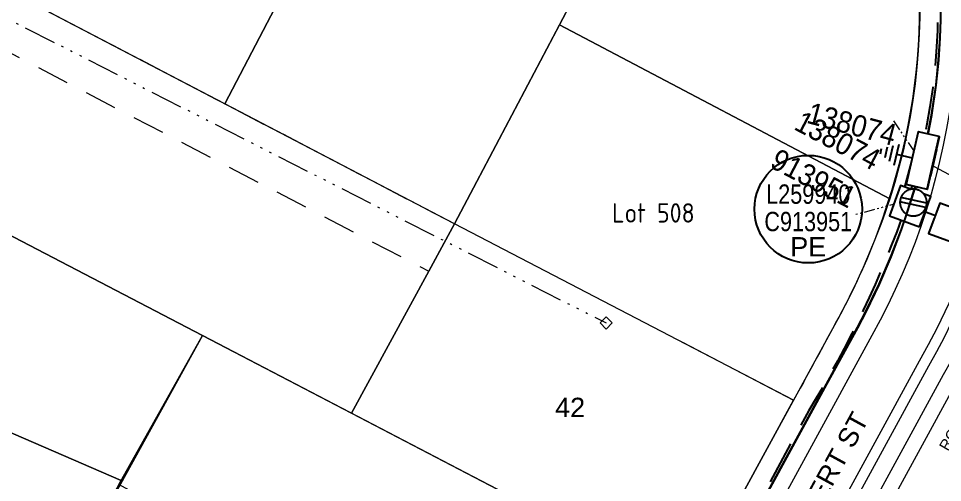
# Model space of a CAD drawing. Header units: metres. Extents: x 279683 to 1215799, y 6210454 to 24863887.
# Drawn here: x 280094.9 to 280180.8, y 6216938.7 to 6216981.9 of the extents above; entities that cross this region are included whole.
import ezdxf
from ezdxf.enums import TextEntityAlignment as Align

# ---------------------------------------------------------------- set-up
doc = ezdxf.new("R2010")
doc.units = ezdxf.units.M
for name, pattern in [('Dash', [5, 3, -2]), ('DASHED', [19.05, 12.7, -6.35]), ('IE Trench LV', [6, 4, -2]), ('PHANTOM', [6.15, 3, -0.75, 0.3, -0.75, 0.3, -0.75, 0.3]), ('PHANTOM2', [2.45, 1, -0.25, 0.15, -0.25, 0.15, -0.25, 0.15, -0.25]), ('PHANTOMX2', [6.6, 3, -0.75, 0.2, -0.75, 0.2, -0.75, 0.2, -0.75])]:
    doc.linetypes.add(name, pattern=pattern)
doc.layers.get('0').update_dxf_attribs({"color": 6})
doc.layers.add('_User Miscellaneous11', color=252, linetype='Continuous', lineweight=13, transparency=0.5)
for name, color, linetype, lineweight in [('_User Miscellaneous6', 13, 'Continuous', 13), ('_User Miscellaneous7', 3, 'Continuous', 13), ('_User_LV_Exist', 5, 'Continuous', 25), ('Cadastre Developer_SP_NEW', 92, 'Continuous', 15), ('Cadastre Easements_SP_EXT', 58, 'DASHED', 15), ('Cadastre Land Parcels_SP_EXT', 118, 'Continuous', 15), ('Cadastre Road Names_SP_HV_LV_SL_EXT', 211, 'Continuous', 15), ('Services_SP_EXT', 42, 'PHANTOMX2', 20), ('Services_SP_NEW', 2, 'PHANTOM2', 20)]:
    doc.layers.add(name, color=color, linetype=linetype, lineweight=lineweight)
for name, color, linetype in [('Equip_LV_NEW', 2, 'Continuous'), ('Equip_SP_SL_NEW', 2, 'Continuous'), ('Mains_LV_NEW_R6', 2, 'Continuous'), ('Mains_LV_New_T84', 2, 'Cable x'), ('Services_SP_NEW_UG', 2, 'IE Trench LV'), ('SupportsUG_SP_LV_NEW', 2, 'Continuous'), ('Trench_SP_NEW', 2, 'Continuous')]:
    doc.layers.add(name, color=color, linetype=linetype)
doc.styles.add('LotNum', font='isocp.shx')
doc.styles.add('SL_LABEL', font='arial.ttf', dxfattribs={"height": 2})
doc.styles.get("Standard").update_dxf_attribs({"font": 'arial.ttf'})
doc.linetypes.add('Cable New UG', pattern='A,5.5,-0.01,["X",Standard,S=1.8,R=0,X=0,Y=-0.94],-1.7', length=7.21)
doc.linetypes.add('Cable o', pattern='A,3.5,-0.01,["O",Standard,S=1.25,R=0,X=0,Y=-0.63],-1.36', length=4.87)
doc.linetypes.add('Cable x', pattern='A,4.5,-0.01,["X",Standard,S=1.25,R=0,X=0,Y=-0.65],-1.2', length=5.71)

# ---------------------------------------------------------------- blocks, each defined once
blk = doc.blocks.new('CCP_EXT')
at = {"flags": 9}
for tag, p in [('STATE', (0, -1.8)), ('USAGE', (0, -1.2)), ('LEGEND', (0, -1.4)), ('LIFE_SUPPORT', (0, -1.6)), ('NOTES', (0, -2))]:
    blk.add_attdef(tag, text='', height=0.2, dxfattribs=at).set_placement(p, align=Align.MIDDLE_LEFT)
blk.add_wipeout([(0, 0.566), (0.566, 0), (0, -0.566), (-0.566, 0)])
blk.add_lwpolyline([(-0.566, 0), (0, 0.566), (0.566, 0), (0, -0.566), (-0.566, 0)])
at = {"flags": 1}
blk.add_attdef('Z', (0, 0), '', height=0.2, dxfattribs=at)
at = {"flags": 9}
for tag, p in [('CCP_TYPE', (0, 0)), ('OPERATING_VOLTAGE', (0, -0.6)), ('ORIENTATION', (0, -0.8)), ('CONSTRUCTED_VOLTAGE', (0, -0.2)), ('NO_PHASES', (0, -0.4)), ('OWNED_BY', (0, -1))]:
    blk.add_attdef(tag, text='', height=0.2, dxfattribs=at).set_placement(p, align=Align.MIDDLE_LEFT)
blk = doc.blocks.new('COLUMN_NEW')
at = {"width": 0.9, "flags": 8}
blk.add_attdef('ASSET_NUM', text='', height=2, dxfattribs=at).set_placement((4, 2), align=Align.MIDDLE_LEFT)
at = {"flags": 1}
blk.add_attdef('Z', (-2.351, -1.813), '', height=0.2, rotation=270, dxfattribs=at)
at = {"ltscale": 10}
blk.add_wipeout([(-1.5, -1.5), (-1.5, 1.5), (1.5, 1.5), (1.5, -1.5)], dxfattribs=at)
blk.add_lwpolyline([(-1.5, 1.5), (-1.5, -1.5), (1.5, -1.5), (1.5, 1.5)], close=True)
at = {"flags": 9}
for tag, p in [('NOTES', (-2, -1.813)), ('SUBURB', (-1.8, -1.813)), ('STREETNAME', (-1.6, -1.813)), ('LOCATION', (-1.4, -1.813)), ('LEGEND', (-1.2, -1.813)), ('USAGE', (-1, -1.813)), ('STATE', (-0.8, -1.813)), ('OWNED_BY', (-0.6, -1.813)), ('COLUMN_TYPE', (-0.4, -1.813)), ('STREET_CODE', (-0.2, -1.813)), ('STRUCTURE_PLANT_NUMBER', (0.031, -1.813))]:
    blk.add_attdef(tag, text='', height=0.2, rotation=270, dxfattribs=at).set_placement(p, align=Align.MIDDLE_LEFT)
blk = doc.blocks.new('*U318')
at = {"flags": 9}
for tag, p in [('LANTNUMBER', (-1.4, 2.6)), ('LOUTREACH', (-1.4, 2.2)), ('LOUTREACHVOCAB', (-1.4, 2)), ('LRATECODE', (-1.4, 1.8)), ('LREMOVE', (-1.4, 1.6)), ('LREPLACE', (-1.4, 1.4)), ('LTYPEVOCAB', (-1.4, 1)), ('LTYPE', (-1.4, 1.2)), ('LEGEND', (-1.4, 0.8)), ('SUBURB', (-1.4, 0.6)), ('STREETNAME', (-1.4, 0.4)), ('LOCATION', (-1.4, 0.2)), ('LNEW', (-6.4, 0)), ('LMASTVOCAB', (-6.2, 0)), ('LMAST', (-6, 0)), ('LLAMPVOCAB', (-5.8, 0)), ('LLAMP', (-5.6, 0)), ('LEXIST', (-5.4, 0)), ('LCHARGE3PERCENT', (-5.2, 0)), ('LCHARGE3', (-5, 0)), ('LCHARGE2PERCENT', (-4.8, 0)), ('LCHARGE2', (-4.6, 0)), ('LCHARGE1PERCENT', (-4.4, 0)), ('LCHARGE1', (-4.2, 0)), ('LCATEGORY', (-4, 0)), ('LBRACKETVOCAB', (-3.8, 0)), ('LBRACKET', (-3.6, 0)), ('LKINGHEIGHT', (-3.4, 0)), ('CREPLACE', (-3.2, 0)), ('CREMOVE', (-3, 0)), ('CNUMBER', (-2.8, 0)), ('CNEW', (-2.6, 0)), ('CEXIST', (-2.4, 0)), ('USAGE', (-2.2, 0)), ('STATE', (-2, 0)), ('OWNED_BY', (-1.8, 0)), ('ORIENTATION', (-1.6, 0)), ('OPERATING_VOLTAGE', (-1.4, 0)), ('MAINTAINED_BY', (-1.4, -0.663)), ('NOTES', (-1.4, 0)), ('NO_PHASES', (-1.2, 0)), ('LANTERN_TYPE', (-1, 0)), ('LANTERN_PURPOSE', (-0.8, 0)), ('CONTROL_TYPE', (-0.6, 0)), ('CONSTRUCTED_VOLTAGE', (-0.4, 0))]:
    blk.add_attdef(tag, text='', height=0.2, rotation=270, dxfattribs=at).set_placement(p, align=Align.MIDDLE_LEFT)
at = {"style": 'SL_LABEL', "flags": 8}
blk.add_attdef('ASSET_NUM', text='', height=1, dxfattribs=at).set_placement((7, 1), align=Align.MIDDLE_LEFT)
for tag, p, height, flags in [('OPERATED_BY', (-1.4, -0.407), 0.2, 9), ('Z', (0, 0), 0.001, 1)]:
    blk.add_attdef(tag, p, '', height=height, rotation=270, dxfattribs=dict(flags=flags))
at = {"style": 'SL_LABEL', "flags": 9}
blk.add_attdef('STREET_CODE', text='', height=0.001, rotation=270, dxfattribs=at).set_placement((0.001, 0), align=Align.MIDDLE_LEFT)
at = {"flags": 8}
blk.add_attdef('LNUMBER', text='', height=1, dxfattribs=at).set_placement((7, -1), align=Align.MIDDLE_LEFT)
blk.add_wipeout([(5.688, 0), (5.061, -1.061), (4, -1.688), (2.939, -1.061), (2.313, 0), (2.939, 1.061), (4, 1.687), (5.061, 1.061)])
for p, q in [((2.939, 1.061), (3.205, 0.795)), ((4, 1.5), (4, 1.125)), ((5.061, 1.061), (4.795, 0.795)), ((0, 0), (2.875, 0)), ((2.939, -1.061), (3.205, -0.795)), ((5.061, -1.061), (4.795, -0.795)), ((5.125, 0), (5.5, 0)), ((4, -1.125), (4, -1.5))]:
    blk.add_line(p, q)
blk.add_circle((4, 0), 1.125)
blk = doc.blocks.new('*U289')
at = {"layer": 'Services_SP_NEW'}
blk.add_lwpolyline([(1.5, -3), (-1.7, 0)], dxfattribs=at)
blk = doc.blocks.new('LV_UG_LINKS_CLOSED_NEW')
at = {"layer": 'Equip_LV_NEW'}
for tag, flags, p in [('STATE', 9, (3.167, -2.5)), ('CONSTRUCTED_VOLTAGE', 9, (3.167, -1.833)), ('OPERATING_VOLTAGE', 9, (3.167, -2.167)), ('ORIENTATION', 9, (3.167, -2.333)), ('NO_PHASES', 9, (3.167, -2)), ('SWITCH_TYPE', 9, (3.167, -2.667)), ('OWNED_BY', 9, (3.167, -3.167)), ('OPERATED_BY', 9, (3.167, -3.333)), ('USAGE', 9, (3.167, -2.833)), ('NOTES', 9, (3.167, -3)), ('MAINTAINED_BY', 9, (3.167, -3.5)), ('TYPE', 9, (3.167, -3.833)), ('Z', 1, (3.167, -4)), ('NUMBER_OF_PHASES', 9, (3.167, -3.667))]:
    blk.add_attdef(tag, text='', height=0.167, dxfattribs=dict(at, flags=flags)).set_placement(p, align=Align.MIDDLE_LEFT)
blk.add_wipeout([(4, 1.25), (3.969, 1.25), (3.939, 1.248), (3.908, 1.247), (3.877, 1.244), (3.847, 1.241), (3.817, 1.236), (3.786, 1.232), (3.756, 1.226), (3.726, 1.22), (3.696, 1.213), (3.667, 1.205), (3.637, 1.196), (3.608, 1.187), (3.579, 1.177), (3.55, 1.166), (3.522, 1.155), (3.493, 1.143), (3.466, 1.13), (3.438, 1.117), (3.411, 1.102), (3.384, 1.088), (3.357, 1.072), (3.331, 1.056), (3.306, 1.039), (3.28, 1.022), (3.255, 1.004), (3.231, 0.985), (3.207, 0.966), (3.184, 0.947), (3.161, 0.926), (3.138, 0.905), (3.116, 0.884), (3.095, 0.862), (3.074, 0.839), (3.053, 0.816), (3.034, 0.793), (3.015, 0.769), (2.996, 0.745), (2.978, 0.72), (2.961, 0.694), (2.944, 0.669), (2.928, 0.643), (2.912, 0.616), (2.898, 0.589), (2.883, 0.562), (2.87, 0.534), (2.857, 0.507), (2.845, 0.478), (2.834, 0.45), (2.823, 0.421), (2.813, 0.392), (2.804, 0.363), (2.795, 0.333), (2.787, 0.304), (2.78, 0.274), (2.774, 0.244), (2.768, 0.214), (2.764, 0.183), (2.759, 0.153), (2.756, 0.123), (2.753, 0.092), (2.752, 0.061), (2.75, 0.031), (2.75, 0), (2.75, -0.031), (2.752, -0.061), (2.753, -0.092), (2.756, -0.123), (2.759, -0.153), (2.764, -0.183), (2.768, -0.214), (2.774, -0.244), (2.78, -0.274), (2.787, -0.304), (2.795, -0.333), (2.804, -0.363), (2.813, -0.392), (2.823, -0.421), (2.834, -0.45), (2.845, -0.478), (2.857, -0.507), (2.87, -0.534), (2.883, -0.562), (2.898, -0.589), (2.912, -0.616), (2.928, -0.643), (2.944, -0.669), (2.961, -0.694), (2.978, -0.72), (2.996, -0.745), (3.015, -0.769), (3.034, -0.793), (3.053, -0.816), (3.074, -0.839), (3.095, -0.862), (3.116, -0.884), (3.138, -0.905), (3.161, -0.926), (3.184, -0.947), (3.207, -0.966), (3.231, -0.985), (3.255, -1.004), (3.28, -1.022), (3.306, -1.039), (3.331, -1.056), (3.357, -1.072), (3.384, -1.088), (3.411, -1.102), (3.438, -1.117), (3.466, -1.13), (3.493, -1.143), (3.522, -1.155), (3.55, -1.166), (3.579, -1.177), (3.608, -1.187), (3.637, -1.196), (3.667, -1.205), (3.696, -1.213), (3.726, -1.22), (3.756, -1.226), (3.786, -1.232), (3.817, -1.236), (3.847, -1.241), (3.877, -1.244), (3.908, -1.247), (3.939, -1.248), (3.969, -1.25), (4, -1.25), (4.031, -1.25), (4.061, -1.248), (4.092, -1.247), (4.123, -1.244), (4.153, -1.241), (4.183, -1.236), (4.214, -1.232), (4.244, -1.226), (4.274, -1.22), (4.304, -1.213), (4.333, -1.205), (4.363, -1.196), (4.392, -1.187), (4.421, -1.177), (4.45, -1.166), (4.478, -1.155), (4.507, -1.143), (4.534, -1.13), (4.562, -1.117), (4.589, -1.102), (4.616, -1.088), (4.643, -1.072), (4.669, -1.056), (4.694, -1.039), (4.72, -1.022), (4.745, -1.004), (4.769, -0.985), (4.793, -0.966), (4.816, -0.947), (4.839, -0.926), (4.862, -0.905), (4.884, -0.884), (4.905, -0.862), (4.926, -0.839), (4.947, -0.816), (4.966, -0.793), (4.985, -0.769), (5.004, -0.745), (5.022, -0.72), (5.039, -0.694), (5.056, -0.669), (5.072, -0.643), (5.088, -0.616), (5.102, -0.589), (5.117, -0.562), (5.13, -0.534), (5.143, -0.507), (5.155, -0.478), (5.166, -0.45), (5.177, -0.421), (5.187, -0.392), (5.196, -0.363), (5.205, -0.333), (5.213, -0.304), (5.22, -0.274), (5.226, -0.244), (5.232, -0.214), (5.236, -0.183), (5.241, -0.153), (5.244, -0.123), (5.247, -0.092), (5.248, -0.061), (5.25, -0.031), (5.25, 0), (5.25, 0.031), (5.248, 0.061), (5.247, 0.092), (5.244, 0.123), (5.241, 0.153), (5.236, 0.183), (5.232, 0.214), (5.226, 0.244), (5.22, 0.274), (5.213, 0.304), (5.205, 0.333), (5.196, 0.363), (5.187, 0.392), (5.177, 0.421), (5.166, 0.45), (5.155, 0.478), (5.143, 0.507), (5.13, 0.534), (5.117, 0.562), (5.102, 0.589), (5.088, 0.616), (5.072, 0.643), (5.056, 0.669), (5.039, 0.694), (5.022, 0.72), (5.004, 0.745), (4.985, 0.769), (4.966, 0.793), (4.947, 0.816), (4.926, 0.839), (4.905, 0.862), (4.884, 0.884), (4.862, 0.905), (4.839, 0.926), (4.816, 0.947), (4.793, 0.966), (4.769, 0.985), (4.745, 1.004), (4.72, 1.022), (4.694, 1.039), (4.669, 1.056), (4.643, 1.072), (4.616, 1.088), (4.589, 1.102), (4.562, 1.117), (4.534, 1.13), (4.507, 1.143), (4.478, 1.155), (4.45, 1.166), (4.421, 1.177), (4.392, 1.187), (4.363, 1.196), (4.333, 1.205), (4.304, 1.213), (4.274, 1.22), (4.244, 1.226), (4.214, 1.232), (4.183, 1.236), (4.153, 1.241), (4.123, 1.244), (4.092, 1.247), (4.061, 1.248), (4.031, 1.25)]).dxf.layer = 'Equip_LV_NEW'
for p, q in [((3.792, 1.232), (3.792, -1.232)), ((4.208, 1.232), (4.208, -1.232))]:
    blk.add_line(p, q, dxfattribs=at)
at = {"layer": 'Equip_LV_NEW', "flags": 128}
blk.add_lwpolyline([(4, 1.25), (3.969, 1.25), (3.939, 1.248), (3.908, 1.247), (3.877, 1.244), (3.847, 1.241), (3.817, 1.236), (3.786, 1.232), (3.756, 1.226), (3.726, 1.22), (3.696, 1.213), (3.667, 1.205), (3.637, 1.196), (3.608, 1.187), (3.579, 1.177), (3.55, 1.166), (3.522, 1.155), (3.493, 1.143), (3.466, 1.13), (3.438, 1.117), (3.411, 1.102), (3.384, 1.088), (3.357, 1.072), (3.331, 1.056), (3.306, 1.039), (3.28, 1.022), (3.255, 1.004), (3.231, 0.985), (3.207, 0.966), (3.184, 0.947), (3.161, 0.926), (3.138, 0.905), (3.116, 0.884), (3.095, 0.862), (3.074, 0.839), (3.053, 0.816), (3.034, 0.793), (3.015, 0.769), (2.996, 0.745), (2.978, 0.72), (2.961, 0.694), (2.944, 0.669), (2.928, 0.643), (2.912, 0.616), (2.898, 0.589), (2.883, 0.562), (2.87, 0.534), (2.857, 0.507), (2.845, 0.478), (2.834, 0.45), (2.823, 0.421), (2.813, 0.392), (2.804, 0.363), (2.795, 0.333), (2.787, 0.304), (2.78, 0.274), (2.774, 0.244), (2.768, 0.214), (2.764, 0.183), (2.759, 0.153), (2.756, 0.123), (2.753, 0.092), (2.752, 0.061), (2.75, 0.031), (2.75, 0), (2.75, -0.031), (2.752, -0.061), (2.753, -0.092), (2.756, -0.123), (2.759, -0.153), (2.764, -0.183), (2.768, -0.214), (2.774, -0.244), (2.78, -0.274), (2.787, -0.304), (2.795, -0.333), (2.804, -0.363), (2.813, -0.392), (2.823, -0.421), (2.834, -0.45), (2.845, -0.478), (2.857, -0.507), (2.87, -0.534), (2.883, -0.562), (2.898, -0.589), (2.912, -0.616), (2.928, -0.643), (2.944, -0.669), (2.961, -0.694), (2.978, -0.72), (2.996, -0.745), (3.015, -0.769), (3.034, -0.793), (3.053, -0.816), (3.074, -0.839), (3.095, -0.862), (3.116, -0.884), (3.138, -0.905), (3.161, -0.926), (3.184, -0.947), (3.207, -0.966), (3.231, -0.985), (3.255, -1.004), (3.28, -1.022), (3.306, -1.039), (3.331, -1.056), (3.357, -1.072), (3.384, -1.088), (3.411, -1.102), (3.438, -1.117), (3.466, -1.13), (3.493, -1.143), (3.522, -1.155), (3.55, -1.166), (3.579, -1.177), (3.608, -1.187), (3.637, -1.196), (3.667, -1.205), (3.696, -1.213), (3.726, -1.22), (3.756, -1.226), (3.786, -1.232), (3.817, -1.236), (3.847, -1.241), (3.877, -1.244), (3.908, -1.247), (3.939, -1.248), (3.969, -1.25), (4, -1.25), (4.031, -1.25), (4.061, -1.248), (4.092, -1.247), (4.123, -1.244), (4.153, -1.241), (4.183, -1.236), (4.214, -1.232), (4.244, -1.226), (4.274, -1.22), (4.304, -1.213), (4.333, -1.205), (4.363, -1.196), (4.392, -1.187), (4.421, -1.177), (4.45, -1.166), (4.478, -1.155), (4.507, -1.143), (4.534, -1.13), (4.562, -1.117), (4.589, -1.102), (4.616, -1.088), (4.643, -1.072), (4.669, -1.056), (4.694, -1.039), (4.72, -1.022), (4.745, -1.004), (4.769, -0.985), (4.793, -0.966), (4.816, -0.947), (4.839, -0.926), (4.862, -0.905), (4.884, -0.884), (4.905, -0.862), (4.926, -0.839), (4.947, -0.816), (4.966, -0.793), (4.985, -0.769), (5.004, -0.745), (5.022, -0.72), (5.039, -0.694), (5.056, -0.669), (5.072, -0.643), (5.088, -0.616), (5.102, -0.589), (5.117, -0.562), (5.13, -0.534), (5.143, -0.507), (5.155, -0.478), (5.166, -0.45), (5.177, -0.421), (5.187, -0.392), (5.196, -0.363), (5.205, -0.333), (5.213, -0.304), (5.22, -0.274), (5.226, -0.244), (5.232, -0.214), (5.236, -0.183), (5.241, -0.153), (5.244, -0.123), (5.247, -0.092), (5.248, -0.061), (5.25, -0.031), (5.25, 0), (5.25, 0.031), (5.248, 0.061), (5.247, 0.092), (5.244, 0.123), (5.241, 0.153), (5.236, 0.183), (5.232, 0.214), (5.226, 0.244), (5.22, 0.274), (5.213, 0.304), (5.205, 0.333), (5.196, 0.363), (5.187, 0.392), (5.177, 0.421), (5.166, 0.45), (5.155, 0.478), (5.143, 0.507), (5.13, 0.534), (5.117, 0.562), (5.102, 0.589), (5.088, 0.616), (5.072, 0.643), (5.056, 0.669), (5.039, 0.694), (5.022, 0.72), (5.004, 0.745), (4.985, 0.769), (4.966, 0.793), (4.947, 0.816), (4.926, 0.839), (4.905, 0.862), (4.884, 0.884), (4.862, 0.905), (4.839, 0.926), (4.816, 0.947), (4.793, 0.966), (4.769, 0.985), (4.745, 1.004), (4.72, 1.022), (4.694, 1.039), (4.669, 1.056), (4.643, 1.072), (4.616, 1.088), (4.589, 1.102), (4.562, 1.117), (4.534, 1.13), (4.507, 1.143), (4.478, 1.155), (4.45, 1.166), (4.421, 1.177), (4.392, 1.187), (4.363, 1.196), (4.333, 1.205), (4.304, 1.213), (4.274, 1.22), (4.244, 1.226), (4.214, 1.232), (4.183, 1.236), (4.153, 1.241), (4.123, 1.244), (4.092, 1.247), (4.061, 1.248), (4.031, 1.25)], close=True, dxfattribs=at)
at = {"layer": 'Equip_LV_NEW', "flags": 9}
blk.add_attdef('ACTUAL_STATUS', text='', height=0.167, dxfattribs=at).set_placement((3.167, -1.667), align=Align.MIDDLE_LEFT)
blk = doc.blocks.new('*U249')
at = {"layer": '_User_LV_Exist'}
for p, q in [((2.5, 1), (2.5, -1)), ((3, 0.75), (3, -0.75)), ((3.5, 0.5), (3.5, -0.5)), ((4, 0.25), (4, -0.25))]:
    blk.add_line(p, q, dxfattribs=at)
at = {"width": 0.9}
blk.add_attdef('ASSET_NUM', text='', height=2, dxfattribs=at).set_placement((4, 2), align=Align.MIDDLE_LEFT)
for tag, p, flags in [('SUBURB', (-2, 0), 1), ('STREETNAME', (-1.8, 0), 9), ('PARENT', (-1.6, 0), 9), ('NOTES', (-1.4, 0), 9), ('LOCATION', (-1.2, 0), 9), ('LEGEND', (-1, 0), 9), ('USAGE', (-0.8, 0), 9), ('SUPPORT_TYPE', (-0.6, 0), 9), ('STATE', (-0.4, 0), 9), ('OWNED_BY', (-0.2, 0), 9)]:
    blk.add_attdef(tag, p, '', height=0.2, rotation=270, dxfattribs=dict(flags=flags))
blk.add_wipeout([(1, 2.5), (1, -2.5), (-1, -2.5), (-1, 2.5)])
blk.add_lwpolyline([(-1, 2.5), (-1, -1.25), (-1, 1.25), (-1, -2.5), (1, -2.5), (1, 2.5)], close=True)
at = {"layer": '_User_LV_Exist'}
blk.add_line((1, 0), (2.5, 0), dxfattribs=at)
at = {"layer": 'Equip_LV_NEW', "ltscale": 10, "rotation": 89.99999999999997}
blk.add_blockref('LV_UG_LINKS_CLOSED_NEW', (0, 0), dxfattribs=at)
blk = doc.blocks.new('*U290')
at = {"layer": 'Services_SP_NEW'}
blk.add_lwpolyline([(-0.992, -0.133), (2.208, 2.867)], dxfattribs=at)
blk = doc.blocks.new('*U326')
at = {"ltscale": 0.1}
blk.add_circle((0, 0), 5, dxfattribs=at)
at = {"insert": (0, -2.6), "char_height": 1.8, "attachment_point": 2}
blk.add_mtext('PE', dxfattribs=at)
at = {"width": 0.8}
blk.add_attdef('SNUMBER', text='', height=1.8, dxfattribs=at).set_placement((0, 0.5), align=Align.CENTER)
at = {"flags": 1}
blk.add_attdef('Z', (0, 0), '', height=0.2, dxfattribs=at)
at = {"width": 0.8}
blk.add_attdef('CNUMBER', text='', height=1.8, dxfattribs=at).set_placement((0, -0.25), align=Align.TOP_CENTER)
blk = doc.blocks.new('*U372')
at = {"width": 0.9}
blk.add_attdef('ASSET_NUM', text='', height=2, dxfattribs=at).set_placement((4, 2), align=Align.MIDDLE_LEFT)
for tag, p, flags in [('SUBURB', (-2, 0), 1), ('STREETNAME', (-1.8, 0), 9), ('PARENT', (-1.6, 0), 9), ('NOTES', (-1.4, 0), 9), ('LOCATION', (-1.2, 0), 9), ('LEGEND', (-1, 0), 9), ('USAGE', (-0.8, 0), 9), ('SUPPORT_TYPE', (-0.6, 0), 9), ('STATE', (-0.4, 0), 9), ('OWNED_BY', (-0.2, 0), 9)]:
    blk.add_attdef(tag, p, '', height=0.2, rotation=270, dxfattribs=dict(flags=flags))
blk.add_wipeout([(1, 2.5), (1, -2.5), (-1, -2.5), (-1, 2.5)])
blk.add_lwpolyline([(-1, 2.5), (-1, -1.25), (-1, 1.25), (-1, -2.5), (1, -2.5), (1, 2.5)], close=True)

msp = doc.modelspace()

# ---------------------------------------------------------------- linework, layer by layer
at = {"layer": '_User Miscellaneous11', "color": 0}
msp.add_lwpolyline([(280156.5817, 6216951.8043), (280166.927, 6216946.4032), (280157.32, 6216928.7812), (280111.948, 6216952.42), (280040.1927, 6216822.3552), (280034.5344, 6216812.6131), (280124.4453, 6216749.2333)], dxfattribs=at)
at = {"layer": 'Cadastre Developer_SP_NEW', "flags": 128}
for points in [[(280076.951, 6216993.322), (280086.601, 6217011.0645), (280120.9781, 6216992.8434), (280144.1811, 6217036.4857), (280146.1524, 6217035.4062), (280114.0434, 6216973.9442)], [(280146.1524, 6217035.4062), (280148.1324, 6217034.322), (280134.324, 6217007.2386), (280153.1844, 6216996.5253), (280135.406, 6216962.784), (280114.0434, 6216973.9442)], [(280111.948, 6216952.42), (280157.115, 6216928.888), (280157.32, 6216928.7812), (280149.2257, 6216913.934), (280104.1832, 6216938.5505)]]:
    msp.add_lwpolyline(points, close=True, dxfattribs=at)
at = {"layer": 'Cadastre Easements_SP_EXT', "linetype": 'Dash'}
msp.add_lwpolyline([(280135.4059, 6216962.7839), (280076.9511, 6216993.3219), (280074.5371, 6216988.882), (280133.009, 6216958.3849), (280135.4059, 6216962.7839)], close=True, dxfattribs=at)
at = {"layer": 'Cadastre Land Parcels_SP_EXT', "linetype": 'Continuous'}
for points in [[(280133.009, 6216958.385), (280135.406, 6216962.784), (280076.951, 6216993.322), (280074.537, 6216988.882), (280067.341, 6216975.65), (280111.948, 6216952.42), (280125.827, 6216945.19), (280133.009, 6216958.385)], [(280111.948, 6216952.42), (280067.341, 6216975.65), (280058.248, 6216958.927), (280104.401, 6216938.949), (280111.948, 6216952.42)], [(280166.927, 6216946.4032), (280135.406, 6216962.784), (280133.009, 6216958.385), (280125.827, 6216945.19), (280157.32, 6216928.7812), (280166.927, 6216946.4032)], [(280104.401, 6216938.949), (280058.248, 6216958.927), (280048.549, 6216941.092), (280092.837, 6216917.806), (280102.257, 6216935.026), (280104.401, 6216938.949)]]:
    msp.add_lwpolyline(points, close=True, dxfattribs=at)
at = {"layer": 'Trench_SP_NEW', "linetype": 'IE Trench LV', "flags": 128}
msp.add_lwpolyline([(280148.9625, 6217035.8804), (280149.3655, 6217035.6566), (280150.0717, 6217035.2547), (280150.7732, 6217034.8429), (280151.1798, 6217034.5985), (280152.009, 6217034.0863), (280152.7708, 6217033.5994), (280153.3003, 6217033.2515), (280155.5883, 6217031.6538), (280157.5955, 6217030.1173), (280159.3446, 6217028.6654), (280161.0684, 6217027.1208), (280163.1863, 6217025.0506), (280164.8127, 6217023.3148), (280166.089, 6217021.8516), (280167.1865, 6217020.5138), (280169.2977, 6217017.7012), (280170.1945, 6217016.3959), (280171.2369, 6217014.7804), (280172.0208, 6217013.4868), (280173.0206, 6217011.7231), (280173.714, 6217010.4129), (280174.3754, 6217009.086), (280175.0019, 6217007.7484), (280175.6521, 6217006.2628), (280176.3634, 6217004.5002), (280176.8656, 6217003.1419), (280177.3843, 6217001.6205), (280178.2249, 6216998.8104), (280178.6797, 6216997.0361), (280178.9654, 6216995.7878), (280179.3152, 6216994.0581), (280179.5973, 6216992.4243), (280179.8076, 6216990.9846), (280180.052, 6216988.8708), (280180.233, 6216986.5543), (280180.321, 6216984.3766), (280180.3308, 6216982.272), (280180.2918, 6216980.7486), (280180.1846, 6216978.7909), (280180.0565, 6216977.2667), (280179.8559, 6216975.4768), (280179.5964, 6216973.6605), (280179.3226, 6216972.0721), (280179.0493, 6216970.6947), (280178.6525, 6216968.7436), (280178.1366, 6216966.9598), (280177.4117, 6216964.5543, -0.0539431), (280168.3475, 6216945.4572), (280158.8221, 6216927.9852), (280143.1998, 6216898.9927), (280112.3102, 6216842.6686, 0.0128474), (280108.8657, 6216836.1519, 0.0906564), (280107.928, 6216831.1128, 0.081046), (280108.6437, 6216826.7262, 0.1600887), (280113.7958, 6216819.8202, 0.2135564), (280124.8637, 6216817.6737), (280126.3701, 6216818.117), (280127.3415, 6216818.5061), (280128.8219, 6216819.2757), (280130.3971, 6216820.3756), (280131.8271, 6216821.7081), (280133.3809, 6216823.7203), (280134.5945, 6216826.1235), (280135.3603, 6216828.9681), (280135.5247, 6216831.4147), (280135.2476, 6216833.8805), (280134.1401, 6216838.6195), (280133.9754, 6216841.1398), (280134.3336, 6216844.6201), (280135.4524, 6216848.187), (280136.814, 6216850.8465), (280138.081, 6216853.1705), (280140.5552, 6216857.7089), (280155.6667, 6216885.4277), (280161.3411, 6216895.8362), (280179.3043, 6216928.786), (280183.3442, 6216936.1964), (280187.3706, 6216943.5819), (280189.6331, 6216947.8815), (280190.5038, 6216949.7095), (280191.698, 6216952.4303), (280192.8415, 6216955.3275), (280193.7468, 6216957.888), (280194.8191, 6216961.3466), (280195.6535, 6216964.5088), (280195.6535, 6216964.5088)], format="xyb", dxfattribs=at)

# ---------------------------------------------------------------- block references
at = {"layer": '_User_LV_Exist', "linetype": 'ByBlock', "lineweight": -2}
msp.add_blockref('*U326', (280168.2861, 6216964.1598), dxfattribs=at).add_auto_attribs({'SNUMBER': 'L259940', 'CNUMBER': 'C913951'})
at = {"layer": 'Services_SP_NEW', "rotation": 167.2207521694296}
msp.add_blockref('*U289', (280176.9946, 6216969.1197), dxfattribs=at)

# ---------------------------------------------------------------- texts
at = {"layer": '_User Miscellaneous6', "lineweight": 0, "insert": (280180.398, 6216942.11), "char_height": 1, "attachment_point": 1, "rotation": 59.792302}
msp.add_mtext_dynamic_manual_height_columns('ROAD UPPER LEVEL', width=15.138372, gutter_width=1.3552, heights=[0], dxfattribs=at)
at = {"layer": 'Cadastre Developer_SP_NEW', "style": 'LotNum'}
msp.add_text('Lot 508', height=1.8, dxfattribs=at).set_placement((280153.8833, 6216963.8104), align=Align.MIDDLE_CENTER)
at = {"layer": 'Cadastre Land Parcels_SP_EXT'}
msp.add_text('42', height=1.8, dxfattribs=at).set_placement((280146.143, 6216945.7297), align=Align.MIDDLE_CENTER)
at = {"layer": 'Cadastre Road Names_SP_HV_LV_SL_EXT'}
msp.add_text('ALBERT ST', height=1.8, rotation=61.345837, dxfattribs=at).set_placement((280167.4039, 6216932.6069))

# ---------------------------------------------------------------- next in the draw order: block references
at = {"layer": 'Equip_SP_SL_NEW', "rotation": 339.8708242372056}
msp.add_blockref('*U318', (280177.7488, 6216964.431), dxfattribs=at)
at = {"layer": 'Services_SP_EXT'}
msp.add_blockref('CCP_EXT', (280149.4903, 6216953.5797), dxfattribs=at)

# ---------------------------------------------------------------- next in the draw order: linework, layer by layer
at = {"layer": '_User Miscellaneous11'}
msp.add_circle((280178.1435, 6216966.7904), 0.5, dxfattribs=at)
at = {"layer": '_User Miscellaneous6', "lineweight": 13, "ltscale": 0.7, "transparency": 33554559, "flags": 128}
msp.add_lwpolyline([(280087.7036, 6217020.845, 0.1281457), (280088.7317, 6217024.7462, -0.1896081), (280090.8908, 6217030.1907), (280100.6901, 6217040.6611, -0.0853812), (280112.5717, 6217049.6903, -0.0994754), (280118.9997, 6217051.2334, -0.1313921), (280129.0347, 6217048.77), (280133.0754, 6217046.552), (280147.5154, 6217038.6299, -0.4299449), (280174.1962, 6216952.4252), (280111.192, 6216836.8567, 1.5189994), (280133.1426, 6216834.815, -0.2060339), (280134.607, 6216850.5585), (280186.4884, 6216945.7238, 0.3389814), (280171.6678, 6217039.0987, 0.0369518), (280164.7303, 6217043.8288), (280159.6865, 6217046.4575, 0.0260236), (280143.3352, 6217051.8339), (280134.8878, 6217054.8862, -0.1941111), (280124.2797, 6217066.6918)], format="xyb", dxfattribs=at)
at = {"layer": 'Cadastre Developer_SP_NEW', "flags": 128}
for points in [[(280175.8695, 6216965.1201), (280145.1621, 6216981.2999), (280153.1844, 6216996.5253), (280170.2612, 6217013.1388, -0.2162907)], [(280135.406, 6216962.784), (280145.1621, 6216981.2999), (280175.8695, 6216965.1201, -0.0370052), (280171.7277, 6216955.2371, -0.0014649), (280166.927, 6216946.4032)]]:
    msp.add_lwpolyline(points, format="xyb", close=True, dxfattribs=at)
at = {"layer": 'Mains_LV_NEW_R6', "color": 2, "linetype": 'Cable New UG', "lineweight": 0, "flags": 128}
msp.add_lwpolyline([(280178.7078, 6216967.6712), (280177.9024, 6216964.7813), (280177.9024, 6216964.7813)], dxfattribs=at)
at = {"layer": 'Services_SP_EXT'}
msp.add_lwpolyline([(280063.4038, 6217002.7775), (280077.835, 6216989.9979), (280149.4903, 6216953.5797)], dxfattribs=at)

# ---------------------------------------------------------------- next in the draw order: block references
at = {"layer": 'Services_SP_NEW', "linetype": 'ByBlock', "rotation": 152.2151418905314}
msp.add_blockref('*U290', (280175.8695, 6216965.1201), dxfattribs=at)

# ---------------------------------------------------------------- next in the draw order: block references
at = {"layer": 'Equip_SP_SL_NEW'}
ref = msp.add_blockref('COLUMN_NEW', (280177.7488, 6216964.431), dxfattribs=dict(at, rotation=159.8708242372056))
ref.add_attrib('ASSET_NUM', '913951', dxfattribs={"layer": '0', "height": 2, "rotation": 152.215142, "text_generation_flag": 6, "width": 0.9}).set_placement((280172.5001, 6216965.0803), align=Align.MIDDLE_RIGHT)

# ---------------------------------------------------------------- next in the draw order: linework, layer by layer
at = {"layer": '_User Miscellaneous7', "linetype": 'PHANTOM', "lineweight": 40, "ltscale": 3, "flags": 128}
msp.add_lwpolyline([(280198.0168, 6216967.2963, 0.2605368), (280175.4967, 6217038.8406, 0.1805898), (280150.8248, 6217051.0801), (280137.5006, 6217056.6334), (280128.0517, 6217065.7093), (280125.542, 6217073.7136), (280125.5362, 6217081.6365), (280151.091, 6217127.5882)], format="xyb", dxfattribs=at)
at = {"layer": 'Services_SP_NEW_UG', "color": 2, "flags": 128}
msp.add_lwpolyline([(280177.2499, 6216966.2115), (280177.9036, 6216968.6065)], dxfattribs=at)

# ---------------------------------------------------------------- next in the draw order: block references
at = {"layer": 'SupportsUG_SP_LV_NEW', "ltscale": 10}
ref = msp.add_blockref('*U249', (280178.9451, 6216968.6773), dxfattribs=dict(at, rotation=167.2207521694296))
ref.add_attrib('ASSET_NUM', '138074', dxfattribs={"layer": '0', "height": 2, "rotation": 152.215142, "text_generation_flag": 6, "width": 0.9}).set_placement((280174.7395, 6216968.5981), align=Align.MIDDLE_RIGHT)

# ---------------------------------------------------------------- next in the draw order: linework, layer by layer
at = {"layer": '_User Miscellaneous11', "color": 0}
for points in [[(280151.4161, 6217050.9736), (280151.9864, 6217050.8708), (280153.2455, 6217050.644, -0.0128493), (280157.4225, 6217049.8038, -0.093311), (280169.3066, 6217044.0899), (280169.3066, 6217044.0899, -0.2935663), (280197.7398, 6216965.9965, -0.0713377), (280189.5613, 6216944.0486), (280185.6842, 6216936.937), (280167.4953, 6216903.5733), (280149.7851, 6216871.0875), (280137.68, 6216848.8832, 0.1120787), (280135.6899, 6216841.8541, 0.0856697), (280136.4719, 6216835.8948, -0.3637328), (280129.0091, 6216817.4294)], [(280129.0091, 6216817.4294, -0.0403962), (280126.7139, 6216816.4366, -0.2575362), (280111.9728, 6216819.0676, -0.1768911), (280106.5061, 6216828.1895, -0.0847806), (280106.3987, 6216833.4072, -0.0878628), (280108.119, 6216838.532), (280111.6807, 6216845.0656), (280119.2999, 6216859.0415), (280126.9192, 6216873.0174), (280134.5384, 6216886.9932), (280142.1576, 6216900.9691), (280149.7768, 6216914.945), (280157.32, 6216928.7812), (280171.1234, 6216954.1004, 0.0469529), (280175.6675, 6216964.6917, 0.1731061), (280174.801, 6217003.8269, 0.1894648), (280145.5587, 6217035.7313), (280145.5587, 6217035.7313), (280145.4769, 6217035.7761)]]:
    msp.add_lwpolyline(points, format="xyb", dxfattribs=at)
at = {"layer": '_User Miscellaneous6', "lineweight": 13, "ltscale": 0.7, "transparency": 33554559, "flags": 128}
msp.add_lwpolyline([(280149.9587, 6217044.5296, 0.8148086), (280149.5555, 6217042.7377, -0.4390735), (280178.5864, 6216950.0318), (280130.2736, 6216861.4124, 0.1703036), (280129.5272, 6216856.8388), (280129.9679, 6216854.3553, 0.7089582), (280130.8992, 6216854.2033), (280182.0984, 6216948.1171, 0.359552), (280166.3456, 6217036.9068, 0.0513896), (280155.9254, 6217042.6354), (280149.9587, 6217044.5296)], format="xyb", dxfattribs=at)
msp.add_lwpolyline([(280163.9383, 6217034.9205), (280163.9383, 6217034.9205, -0.3628562), (280179.4644, 6216949.5531), (280131.1516, 6216860.9337), (280132.5564, 6216860.1679), (280180.8692, 6216948.7873, 0.3634775), (280164.9245, 6217036.092)], format="xyb", close=True, dxfattribs=at)
at = {"layer": '_User_LV_Exist', "linetype": 'Cable New UG', "flags": 128}
for points in [[(280178.9262, 6216968.6877), (280179.2936, 6216970.4999), (280179.7553, 6216972.9041), (280180.1671, 6216975.7081), (280180.4073, 6216978.0344), (280180.5446, 6216980.103), (280180.6029, 6216981.7553), (280180.614, 6216983.6555), (280180.5359, 6216986.1805), (280180.3964, 6216988.2055), (280180.1624, 6216990.4416), (280179.864, 6216992.5492), (280179.5008, 6216994.5971), (280178.9779, 6216997.0107), (280178.4721, 6216998.9855), (280177.8171, 6217001.2057), (280176.197, 6217005.6968), (280175.2723, 6217007.8474), (280174.387, 6217009.7174), (280173.6292, 6217011.1989), (280172.9161, 6217012.5087), (280171.6276, 6217014.6996), (280170.5356, 6217016.4069), (280169.4355, 6217018.0096), (280168.0585, 6217019.8729), (280165.6731, 6217022.7854), (280162.1573, 6217026.4926), (280160.7032, 6217027.8146), (280159.366, 6217028.9834), (280155.5146, 6217026.3377), (280146.7751, 6217031.4028), (280149.0721, 6217036.0878)], [(280143.304, 6216898.9369), (280147.8152, 6216907.2133), (280152.1004, 6216915.0737), (280157.16, 6216924.3544), (280161.4103, 6216932.1506), (280169.8069, 6216947.5523), (280172.8606, 6216953.1535), (280173.645, 6216954.6388), (280174.8765, 6216957.1857), (280175.9715, 6216959.7307), (280176.9402, 6216962.281), (280177.4055, 6216963.6383), (280178.1688, 6216966.0587), (280178.9262, 6216968.6877)]]:
    msp.add_lwpolyline(points, dxfattribs=at)
at = {"layer": '_User_LV_Exist', "linetype": 'Cable o', "lineweight": 0, "flags": 128}
msp.add_lwpolyline([(280178.9262, 6216968.6877), (280182.3827, 6216966.8461), (280181.4004, 6216962.8044)], dxfattribs=at)
at = {"layer": 'Mains_LV_New_T84', "color": 2, "linetype": 'Cable New UG', "flags": 128}
for points in [[(280178.9451, 6216968.6773), (280179.3125, 6216970.4895), (280179.7741, 6216972.8937), (280180.1859, 6216975.6977), (280180.4261, 6216978.024), (280180.5634, 6216980.0926), (280180.6217, 6216981.7449), (280180.6328, 6216983.6451), (280180.5547, 6216986.1701), (280180.4152, 6216988.195), (280180.1812, 6216990.4312), (280179.8829, 6216992.5387), (280179.5196, 6216994.5867), (280178.9967, 6216997.0003), (280178.4909, 6216998.9751), (280177.8359, 6217001.1952), (280176.2159, 6217005.6864), (280175.2911, 6217007.837), (280174.4058, 6217009.7069), (280173.648, 6217011.1885), (280172.9349, 6217012.4982), (280171.6464, 6217014.6892), (280170.5545, 6217016.3964), (280169.4543, 6217017.9992), (280168.0773, 6217019.8625), (280165.6919, 6217022.775), (280162.1762, 6217026.4821), (280158.334, 6217028.6441), (280156.3993, 6217029.9891), (280153.6445, 6217029.2116), (280147.3148, 6217033.0363), (280149.1183, 6217036.137)], [(280143.3228, 6216898.9265), (280147.834, 6216907.2028), (280152.1193, 6216915.0633), (280157.1788, 6216924.344), (280161.4291, 6216932.1401), (280169.8257, 6216947.5418), (280172.8794, 6216953.1431), (280173.6638, 6216954.6284), (280174.8954, 6216957.1752), (280175.9903, 6216959.7203), (280176.959, 6216962.2706), (280177.4243, 6216963.6279), (280178.1876, 6216966.0483), (280178.9451, 6216968.6773)]]:
    msp.add_lwpolyline(points, dxfattribs=at)

# ---------------------------------------------------------------- next in the draw order: block references
at = {"layer": '_User_LV_Exist', "ltscale": 10}
ref = msp.add_blockref('*U372', (280178.9262, 6216968.6877), dxfattribs=dict(at, rotation=167.2207521694296))
ref.add_attrib('ASSET_NUM', '138074', dxfattribs={"layer": '0', "height": 2, "rotation": 165, "text_generation_flag": 6, "width": 0.9}).set_placement((280176.3987, 6216970.994), align=Align.MIDDLE_RIGHT)
at = {"layer": '_User_LV_Exist', "rotation": 159.8708242372056}
msp.add_blockref('COLUMN_NEW', (280181.4004, 6216962.8044), dxfattribs=at)

doc.saveas('drawing.dxf')
